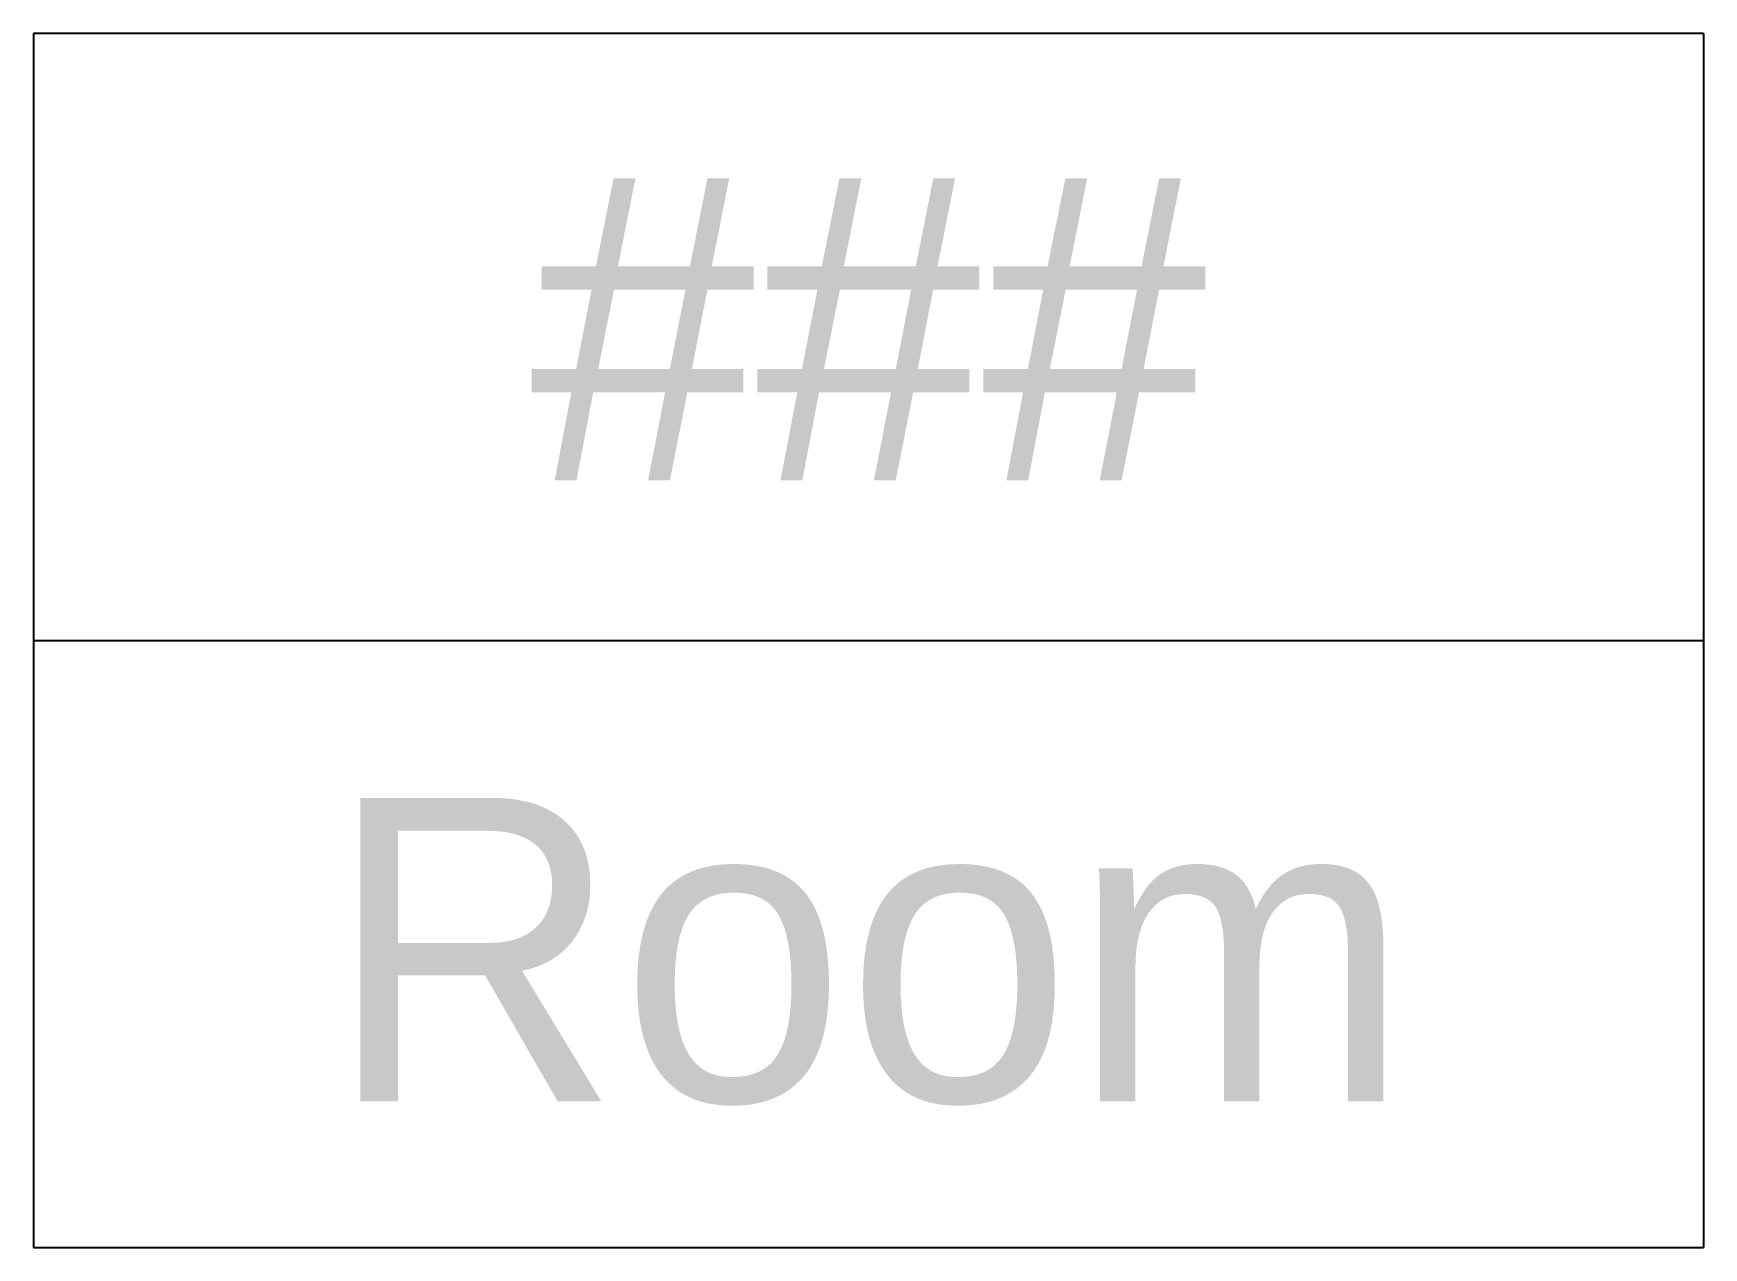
# Model space of a CAD drawing. Header units: inches. Extents: x 0 to 5.5, y 0 to 4.
import ezdxf
from ezdxf.enums import TextEntityAlignment as Align

# ---------------------------------------------------------------- set-up
doc = ezdxf.new("R2010")
doc.units = ezdxf.units.IN
doc.header["$MEASUREMENT"] = 0

# ---------------------------------------------------------------- blocks, each defined once
blk = doc.blocks.new('Room Tag - Tall')
at = {"color": 0, "linetype": 'ByBlock', "lineweight": -2}
for p, q in [((0, 4), (0, 0)), ((5.5, 4), (0, 4)), ((5.5, 4), (5.5, 0)), ((0, 2), (5.5, 2)), ((0, 0), (5.5, 0))]:
    blk.add_line(p, q, dxfattribs=at)
at = {"color": 0, "linetype": 'ByBlock', "lineweight": -2, "flags": 4}
for tag, p in [('ROOM#', (2.75, 2.5281)), ('ROOMNAME', (2.75, 0.4816))]:
    blk.add_attdef(tag, text='', height=1, dxfattribs=at).set_placement(p, align=Align.CENTER)

msp = doc.modelspace()

# ---------------------------------------------------------------- block references
ref = msp.add_blockref('Room Tag - Tall', (0, 0))
ref.add_attrib('ROOM#', '###', dxfattribs={"color": 0, "linetype": 'ByBlock', "lineweight": -2, "height": 1}).set_placement((2.75, 2.5281), align=Align.CENTER)
ref.add_attrib('ROOMNAME', 'Room', dxfattribs={"color": 0, "linetype": 'ByBlock', "lineweight": -2, "height": 1}).set_placement((2.75, 0.4816), align=Align.CENTER)

doc.saveas('drawing.dxf')
